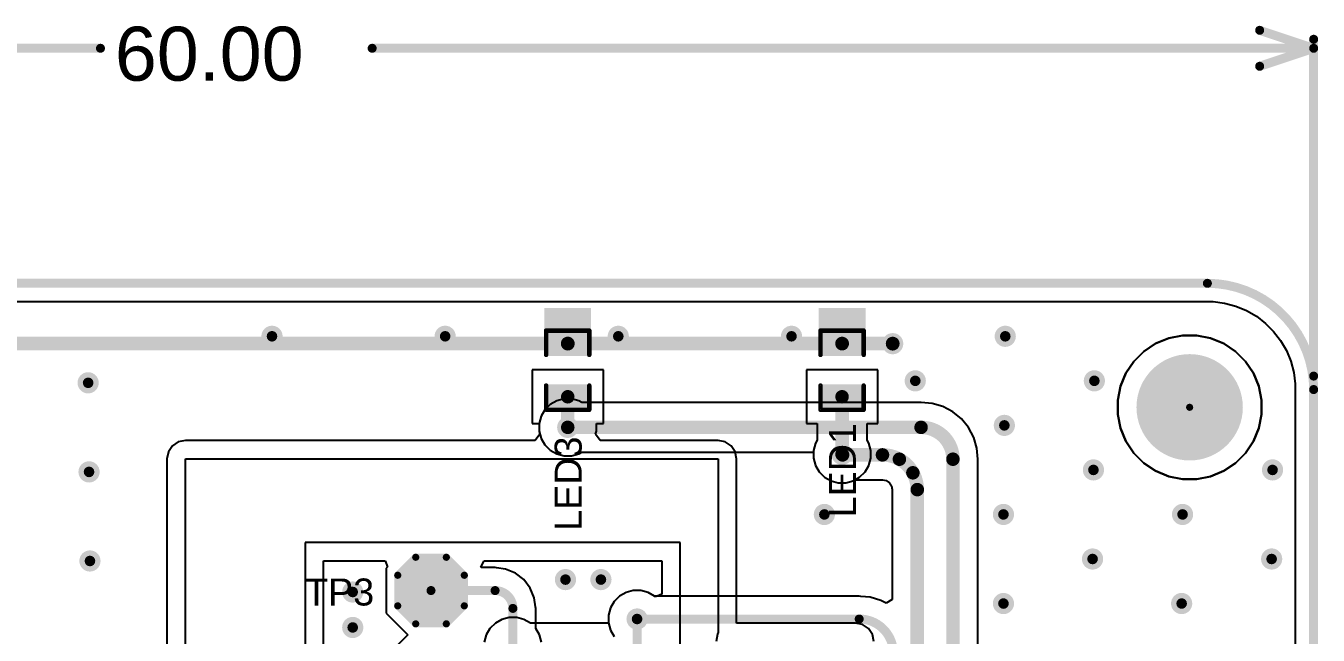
# Model space of a CAD drawing. Header units: inches. Extents: x 0.38 to 9.66, y 2.79 to 4.95.
# Drawn here: x 4.77 to 6.206, y 4.269 to 4.946 of the extents above; entities that cross this region are included whole.
import ezdxf

# ---------------------------------------------------------------- set-up
doc = ezdxf.new("R2010")
doc.units = ezdxf.units.IN
doc.header["$MEASUREMENT"] = 0
for name, color, linetype in [('Board Outline', 216, 'Continuous'), ('Bottom Layer', 5, 'Continuous'), ('Bottom Solder', 6, 'Continuous'), ('Dimension', 6, 'Continuous'), ('Multi-Layer', 9, 'Continuous'), ('Pad Holes', 156, 'Continuous'), ('Top Layer', 1, 'Continuous'), ('Top Overlay', 2, 'Continuous'), ('Top Paste', 8, 'Continuous'), ('Top Solder', 216, 'Continuous'), ('Via Holes', 16, 'Continuous')]:
    doc.layers.add(name, color=color, linetype=linetype)
doc.styles.add('Arial', font='', dxfattribs={"height": 0.2})
doc.styles.get('Arial').set_extended_font_data('Arial')

# ---------------------------------------------------------------- blocks, each defined once
blk = doc.blocks.new('T__________9')
at = {"layer": 'Top Layer'}
blk.add_hatch(color=1, dxfattribs=at).paths.add_polyline_path([(0.015, 0.03), (-0.015, 0.03), (-0.03, 0.015), (-0.03, -0.015), (-0.015, -0.03), (0.015, -0.03), (0.03, -0.015), (0.03, 0.015)])
at = {"layer": 'Top Paste'}
blk.add_hatch(color=8, dxfattribs=at).paths.add_polyline_path([(0.015, 0.03), (-0.015, 0.03), (-0.03, 0.015), (-0.03, -0.015), (-0.015, -0.03), (0.015, -0.03), (0.03, -0.015), (0.03, 0.015)])
at = {"layer": 'Top Solder'}
blk.add_hatch(color=216, dxfattribs=at).paths.add_polyline_path([(0.017, 0.034), (-0.017, 0.034), (-0.034, 0.017), (-0.034, -0.017), (-0.017, -0.034), (0.017, -0.034), (0.034, -0.017), (0.034, 0.017)])
at = {"layer": 'Top Overlay'}
for points in [[(-0.037, 0.017, 0.00787, 0.00787, 0), (-0.017, 0.037, 0.00787, 0.00787, 0)], [(-0.017, 0.037, 0.00787, 0.00787, 0), (0.017, 0.037, 0.00787, 0.00787, 0)], [(0.017, 0.037, 0.00787, 0.00787, 0), (0.037, 0.017, 0.00787, 0.00787, 0)], [(-0.037, -0.017, 0.00787, 0.00787, 0), (-0.037, 0.017, 0.00787, 0.00787, 0)], [(0.037, -0.017, 0.00787, 0.00787, 0), (0.037, 0.017, 0.00787, 0.00787, 0)], [(-0.037, -0.017, 0.00787, 0.00787, 0), (-0.017, -0.037, 0.00787, 0.00787, 0)], [(0.017, -0.037, 0.00787, 0.00787, 0), (0.037, -0.017, 0.00787, 0.00787, 0)], [(-0.017, -0.037, 0.00787, 0.00787, 0), (0.017, -0.037, 0.00787, 0.00787, 0)]]:
    blk.add_lwpolyline(points, format="xyseb", dxfattribs=at)
for points in [[(-0.019, 0.037, 0.00394, 0.00394, 1), (-0.015, 0.037, 0.00394, 0.00394, 1)], [(-0.019, 0.037, 0.00394, 0.00394, 1), (-0.015, 0.037, 0.00394, 0.00394, 1)], [(0.015, 0.037, 0.00394, 0.00394, 1), (0.019, 0.037, 0.00394, 0.00394, 1)], [(0.015, 0.037, 0.00394, 0.00394, 1), (0.019, 0.037, 0.00394, 0.00394, 1)], [(-0.039, 0.017, 0.00394, 0.00394, 1), (-0.035, 0.017, 0.00394, 0.00394, 1)], [(-0.039, 0.017, 0.00394, 0.00394, 1), (-0.035, 0.017, 0.00394, 0.00394, 1)], [(0.035, 0.017, 0.00394, 0.00394, 1), (0.039, 0.017, 0.00394, 0.00394, 1)], [(0.035, 0.017, 0.00394, 0.00394, 1), (0.039, 0.017, 0.00394, 0.00394, 1)], [(-0.039, -0.017, 0.00394, 0.00394, 1), (-0.035, -0.017, 0.00394, 0.00394, 1)], [(-0.039, -0.017, 0.00394, 0.00394, 1), (-0.035, -0.017, 0.00394, 0.00394, 1)], [(0.035, -0.017, 0.00394, 0.00394, 1), (0.039, -0.017, 0.00394, 0.00394, 1)], [(0.035, -0.017, 0.00394, 0.00394, 1), (0.039, -0.017, 0.00394, 0.00394, 1)], [(-0.019, -0.037, 0.00394, 0.00394, 1), (-0.015, -0.037, 0.00394, 0.00394, 1)], [(-0.019, -0.037, 0.00394, 0.00394, 1), (-0.015, -0.037, 0.00394, 0.00394, 1)], [(0.015, -0.037, 0.00394, 0.00394, 1), (0.019, -0.037, 0.00394, 0.00394, 1)], [(0.015, -0.037, 0.00394, 0.00394, 1), (0.019, -0.037, 0.00394, 0.00394, 1)]]:
    blk.add_lwpolyline(points, format="xyseb", close=True, dxfattribs=at)
blk = doc.blocks.new('LED_0603_32')
at = {"layer": 'Top Layer'}
for points in [[(-0.0394, 0.0197), (-0.0197, 0.0197), (-0.0197, -0.0197), (-0.0394, -0.0197)], [(0.0197, 0.0197), (0.0394, 0.0197), (0.0394, -0.0197), (0.0197, -0.0197)]]:
    blk.add_hatch(color=1, dxfattribs=at).paths.add_polyline_path(points)
at = {"layer": 'Top Overlay'}
blk.add_hatch(color=2, dxfattribs=at).paths.add_polyline_path([(0.044, -0.026), (0.069, -0.026), (0.069, 0.026), (0.044, 0.026)])
at = {"layer": 'Top Paste'}
for points in [[(-0.0394, 0.0197), (-0.0197, 0.0197), (-0.0197, -0.0197), (-0.0394, -0.0197)], [(0.0197, 0.0197), (0.0394, 0.0197), (0.0394, -0.0197), (0.0197, -0.0197)]]:
    blk.add_hatch(color=8, dxfattribs=at).paths.add_polyline_path(points)
at = {"layer": 'Top Solder'}
for points in [[(-0.0434, 0.0237), (-0.0157, 0.0237), (-0.0157, -0.0237), (-0.0434, -0.0237)], [(0.0157, 0.0237), (0.0434, 0.0237), (0.0434, -0.0237), (0.0157, -0.0237)]]:
    blk.add_hatch(color=216, dxfattribs=at).paths.add_polyline_path(points)
at = {"layer": 'Top Overlay'}
for points in [[(-0.044, 0.024, 0.005, 0.005, 0), (-0.044, -0.024, 0.005, 0.005, 0)], [(-0.044, 0.024, 0.005, 0.005, 0), (-0.017, 0.024, 0.005, 0.005, 0)], [(0.017, 0.024, 0.005, 0.005, 0), (0.044, 0.024, 0.005, 0.005, 0)], [(0.044, 0.024, 0.005, 0.005, 0), (0.044, -0.024, 0.005, 0.005, 0)], [(-0.044, -0.024, 0.005, 0.005, 0), (-0.017, -0.024, 0.005, 0.005, 0)], [(0.017, -0.024, 0.005, 0.005, 0), (0.044, -0.024, 0.005, 0.005, 0)]]:
    blk.add_lwpolyline(points, format="xyseb", dxfattribs=at)
for points in [[(-0.0452, 0.024, 0.0025, 0.0025, 1), (-0.0428, 0.024, 0.0025, 0.0025, 1)], [(-0.0452, 0.024, 0.0025, 0.0025, 1), (-0.0428, 0.024, 0.0025, 0.0025, 1)], [(-0.0182, 0.024, 0.0025, 0.0025, 1), (-0.0158, 0.024, 0.0025, 0.0025, 1)], [(0.0158, 0.024, 0.0025, 0.0025, 1), (0.0182, 0.024, 0.0025, 0.0025, 1)], [(0.0428, 0.024, 0.0025, 0.0025, 1), (0.0453, 0.024, 0.0025, 0.0025, 1)], [(0.0428, 0.024, 0.0025, 0.0025, 1), (0.0453, 0.024, 0.0025, 0.0025, 1)], [(-0.0452, -0.024, 0.0025, 0.0025, 1), (-0.0428, -0.024, 0.0025, 0.0025, 1)], [(-0.0452, -0.024, 0.0025, 0.0025, 1), (-0.0428, -0.024, 0.0025, 0.0025, 1)], [(-0.0182, -0.024, 0.0025, 0.0025, 1), (-0.0158, -0.024, 0.0025, 0.0025, 1)], [(0.0158, -0.024, 0.0025, 0.0025, 1), (0.0182, -0.024, 0.0025, 0.0025, 1)], [(0.0428, -0.024, 0.0025, 0.0025, 1), (0.0453, -0.024, 0.0025, 0.0025, 1)], [(0.0428, -0.024, 0.0025, 0.0025, 1), (0.0453, -0.024, 0.0025, 0.0025, 1)]]:
    blk.add_lwpolyline(points, format="xyseb", close=True, dxfattribs=at)
blk = doc.blocks.new('LED_0603_34')
at = {"layer": 'Top Layer'}
for points in [[(-0.0394, 0.0197), (-0.0197, 0.0197), (-0.0197, -0.0197), (-0.0394, -0.0197)], [(0.0197, 0.0197), (0.0394, 0.0197), (0.0394, -0.0197), (0.0197, -0.0197)]]:
    blk.add_hatch(color=1, dxfattribs=at).paths.add_polyline_path(points)
at = {"layer": 'Top Overlay'}
blk.add_hatch(color=2, dxfattribs=at).paths.add_polyline_path([(0.044, -0.026), (0.069, -0.026), (0.069, 0.026), (0.044, 0.026)])
at = {"layer": 'Top Paste'}
for points in [[(-0.0394, 0.0197), (-0.0197, 0.0197), (-0.0197, -0.0197), (-0.0394, -0.0197)], [(0.0197, 0.0197), (0.0394, 0.0197), (0.0394, -0.0197), (0.0197, -0.0197)]]:
    blk.add_hatch(color=8, dxfattribs=at).paths.add_polyline_path(points)
at = {"layer": 'Top Solder'}
for points in [[(-0.0434, 0.0237), (-0.0157, 0.0237), (-0.0157, -0.0237), (-0.0434, -0.0237)], [(0.0157, 0.0237), (0.0434, 0.0237), (0.0434, -0.0237), (0.0157, -0.0237)]]:
    blk.add_hatch(color=216, dxfattribs=at).paths.add_polyline_path(points)
at = {"layer": 'Top Overlay'}
for points in [[(-0.044, 0.024, 0.005, 0.005, 0), (-0.044, -0.024, 0.005, 0.005, 0)], [(-0.044, 0.024, 0.005, 0.005, 0), (-0.017, 0.024, 0.005, 0.005, 0)], [(0.017, 0.024, 0.005, 0.005, 0), (0.044, 0.024, 0.005, 0.005, 0)], [(0.044, 0.024, 0.005, 0.005, 0), (0.044, -0.024, 0.005, 0.005, 0)], [(-0.044, -0.024, 0.005, 0.005, 0), (-0.017, -0.024, 0.005, 0.005, 0)], [(0.017, -0.024, 0.005, 0.005, 0), (0.044, -0.024, 0.005, 0.005, 0)]]:
    blk.add_lwpolyline(points, format="xyseb", dxfattribs=at)
for points in [[(-0.0452, 0.024, 0.0025, 0.0025, 1), (-0.0428, 0.024, 0.0025, 0.0025, 1)], [(-0.0452, 0.024, 0.0025, 0.0025, 1), (-0.0428, 0.024, 0.0025, 0.0025, 1)], [(-0.0182, 0.024, 0.0025, 0.0025, 1), (-0.0158, 0.024, 0.0025, 0.0025, 1)], [(0.0158, 0.024, 0.0025, 0.0025, 1), (0.0182, 0.024, 0.0025, 0.0025, 1)], [(0.0428, 0.024, 0.0025, 0.0025, 1), (0.0453, 0.024, 0.0025, 0.0025, 1)], [(0.0428, 0.024, 0.0025, 0.0025, 1), (0.0453, 0.024, 0.0025, 0.0025, 1)], [(-0.0452, -0.024, 0.0025, 0.0025, 1), (-0.0428, -0.024, 0.0025, 0.0025, 1)], [(-0.0452, -0.024, 0.0025, 0.0025, 1), (-0.0428, -0.024, 0.0025, 0.0025, 1)], [(-0.0182, -0.024, 0.0025, 0.0025, 1), (-0.0158, -0.024, 0.0025, 0.0025, 1)], [(0.0158, -0.024, 0.0025, 0.0025, 1), (0.0182, -0.024, 0.0025, 0.0025, 1)], [(0.0428, -0.024, 0.0025, 0.0025, 1), (0.0453, -0.024, 0.0025, 0.0025, 1)], [(0.0428, -0.024, 0.0025, 0.0025, 1), (0.0453, -0.024, 0.0025, 0.0025, 1)]]:
    blk.add_lwpolyline(points, format="xyseb", close=True, dxfattribs=at)

msp = doc.modelspace()

# ---------------------------------------------------------------- hatches: boundary and pattern name
at = {"layer": 'Bottom Layer'}
h = msp.add_hatch(color=5, dxfattribs=at)
edge = h.paths.add_edge_path()
edge.add_arc((5.0433, 4.6012), 0.0118, 0, 360)
h = msp.add_hatch(color=5, dxfattribs=at)
edge = h.paths.add_edge_path()
edge.add_arc((5.2357, 4.6012), 0.0118, 0, 360)
h = msp.add_hatch(color=5, dxfattribs=at)
edge = h.paths.add_edge_path()
edge.add_arc((5.4281, 4.6012), 0.0118, 0, 360)
h = msp.add_hatch(color=5, dxfattribs=at)
edge = h.paths.add_edge_path()
edge.add_arc((5.6206, 4.6012), 0.0118, 0, 360)
h = msp.add_hatch(color=5, dxfattribs=at)
edge = h.paths.add_edge_path()
edge.add_arc((5.8581, 4.6012), 0.0118, 0, 360)
h = msp.add_hatch(color=5, dxfattribs=at)
edge = h.paths.add_edge_path()
edge.add_arc((5.733, 4.593), 0.0118, 0, 360)
h = msp.add_hatch(color=5, dxfattribs=at)
edge = h.paths.add_edge_path()
edge.add_arc((4.839, 4.5495), 0.0118, 0, 360)
h = msp.add_hatch(color=5, dxfattribs=at)
edge = h.paths.add_edge_path()
edge.add_arc((5.7581, 4.5517), 0.0118, 0, 360)
h = msp.add_hatch(color=5, dxfattribs=at)
edge = h.paths.add_edge_path()
edge.add_arc((5.9571, 4.5517), 0.0118, 0, 360)
h = msp.add_hatch(color=5, dxfattribs=at)
edge = h.paths.add_edge_path()
edge.add_arc((5.3719, 4.5), 0.0118, 0, 360)
h = msp.add_hatch(color=5, dxfattribs=at)
edge = h.paths.add_edge_path()
edge.add_arc((5.8571, 4.5022), 0.0118, 0, 360)
h = msp.add_hatch(color=5, dxfattribs=at)
edge = h.paths.add_edge_path()
edge.add_arc((5.6768, 4.47), 0.0118, 0, 360)
h = msp.add_hatch(color=5, dxfattribs=at)
edge = h.paths.add_edge_path()
edge.add_arc((4.84, 4.4505), 0.0118, 0, 360)
h = msp.add_hatch(color=5, dxfattribs=at)
edge = h.paths.add_edge_path()
edge.add_arc((5.9561, 4.4527), 0.0118, 0, 360)
h = msp.add_hatch(color=5, dxfattribs=at)
edge = h.paths.add_edge_path()
edge.add_arc((6.1551, 4.4527), 0.0118, 0, 360)
h = msp.add_hatch(color=5, dxfattribs=at)
edge = h.paths.add_edge_path()
edge.add_arc((5.6571, 4.4032), 0.0118, 0, 360)
h = msp.add_hatch(color=5, dxfattribs=at)
edge = h.paths.add_edge_path()
edge.add_arc((5.8561, 4.4032), 0.0118, 0, 360)
h = msp.add_hatch(color=5, dxfattribs=at)
edge = h.paths.add_edge_path()
edge.add_arc((6.0551, 4.4032), 0.0118, 0, 360)
h = msp.add_hatch(color=5, dxfattribs=at)
edge = h.paths.add_edge_path()
edge.add_arc((5.9551, 4.3537), 0.0118, 0, 360)
h = msp.add_hatch(color=5, dxfattribs=at)
edge = h.paths.add_edge_path()
edge.add_arc((6.1541, 4.3537), 0.0118, 0, 360)
h = msp.add_hatch(color=5, dxfattribs=at)
edge = h.paths.add_edge_path()
edge.add_arc((4.841, 4.3515), 0.0118, 0, 360)
h = msp.add_hatch(color=5, dxfattribs=at)
edge = h.paths.add_edge_path()
edge.add_arc((5.3694, 4.3308), 0.0118, 0, 360)
h = msp.add_hatch(color=5, dxfattribs=at)
edge = h.paths.add_edge_path()
edge.add_arc((5.4088, 4.3308), 0.0118, 0, 360)
h = msp.add_hatch(color=5, dxfattribs=at)
edge = h.paths.add_edge_path()
edge.add_arc((5.133, 4.317), 0.0118, 0, 360)
h = msp.add_hatch(color=5, dxfattribs=at)
edge = h.paths.add_edge_path()
edge.add_arc((5.8561, 4.3042), 0.0118, 0, 360)
h = msp.add_hatch(color=5, dxfattribs=at)
edge = h.paths.add_edge_path()
edge.add_arc((6.0541, 4.3042), 0.0118, 0, 360)
h = msp.add_hatch(color=5, dxfattribs=at)
edge = h.paths.add_edge_path()
edge.add_arc((5.449, 4.287), 0.0118, 0, 360)
h = msp.add_hatch(color=5, dxfattribs=at)
edge = h.paths.add_edge_path()
edge.add_arc((5.133, 4.2776), 0.0118, 0, 360)
at = {"layer": 'Bottom Solder'}
h = msp.add_hatch(color=6, dxfattribs=at)
edge = h.paths.add_edge_path()
edge.add_arc((6.063, 4.5223), 0.004, 0, 360)
at = {"layer": 'Pad Holes'}
h = msp.add_hatch(color=7, dxfattribs=at)
edge = h.paths.add_edge_path()
edge.add_arc((6.063, 4.5223), 0.0591, 0, 360)
at = {"layer": 'Top Layer'}
h = msp.add_hatch(color=1, dxfattribs=at)
edge = h.paths.add_edge_path()
edge.add_arc((5.0433, 4.6012), 0.0118, 0, 360)
h = msp.add_hatch(color=1, dxfattribs=at)
edge = h.paths.add_edge_path()
edge.add_arc((5.2357, 4.6012), 0.0118, 0, 360)
h = msp.add_hatch(color=1, dxfattribs=at)
edge = h.paths.add_edge_path()
edge.add_arc((5.4281, 4.6012), 0.0118, 0, 360)
h = msp.add_hatch(color=1, dxfattribs=at)
edge = h.paths.add_edge_path()
edge.add_arc((5.6206, 4.6012), 0.0118, 0, 360)
h = msp.add_hatch(color=1, dxfattribs=at)
edge = h.paths.add_edge_path()
edge.add_arc((5.8581, 4.6012), 0.0118, 0, 360)
h = msp.add_hatch(color=1, dxfattribs=at)
edge = h.paths.add_edge_path()
edge.add_arc((5.733, 4.593), 0.0118, 0, 360)
h = msp.add_hatch(color=1, dxfattribs=at)
edge = h.paths.add_edge_path()
edge.add_arc((4.839, 4.5495), 0.0118, 0, 360)
h = msp.add_hatch(color=1, dxfattribs=at)
edge = h.paths.add_edge_path()
edge.add_arc((5.7581, 4.5517), 0.0118, 0, 360)
h = msp.add_hatch(color=1, dxfattribs=at)
edge = h.paths.add_edge_path()
edge.add_arc((5.9571, 4.5517), 0.0118, 0, 360)
h = msp.add_hatch(color=1, dxfattribs=at)
edge = h.paths.add_edge_path()
edge.add_arc((5.3719, 4.5), 0.0118, 0, 360)
h = msp.add_hatch(color=1, dxfattribs=at)
edge = h.paths.add_edge_path()
edge.add_arc((5.8571, 4.5022), 0.0118, 0, 360)
h = msp.add_hatch(color=1, dxfattribs=at)
edge = h.paths.add_edge_path()
edge.add_arc((5.6768, 4.47), 0.0118, 0, 360)
h = msp.add_hatch(color=1, dxfattribs=at)
edge = h.paths.add_edge_path()
edge.add_arc((4.84, 4.4505), 0.0118, 0, 360)
h = msp.add_hatch(color=1, dxfattribs=at)
edge = h.paths.add_edge_path()
edge.add_arc((5.9561, 4.4527), 0.0118, 0, 360)
h = msp.add_hatch(color=1, dxfattribs=at)
edge = h.paths.add_edge_path()
edge.add_arc((6.1551, 4.4527), 0.0118, 0, 360)
h = msp.add_hatch(color=1, dxfattribs=at)
edge = h.paths.add_edge_path()
edge.add_arc((5.6571, 4.4032), 0.0118, 0, 360)
h = msp.add_hatch(color=1, dxfattribs=at)
edge = h.paths.add_edge_path()
edge.add_arc((5.8561, 4.4032), 0.0118, 0, 360)
h = msp.add_hatch(color=1, dxfattribs=at)
edge = h.paths.add_edge_path()
edge.add_arc((6.0551, 4.4032), 0.0118, 0, 360)
h = msp.add_hatch(color=1, dxfattribs=at)
edge = h.paths.add_edge_path()
edge.add_arc((5.9551, 4.3537), 0.0118, 0, 360)
h = msp.add_hatch(color=1, dxfattribs=at)
edge = h.paths.add_edge_path()
edge.add_arc((6.1541, 4.3537), 0.0118, 0, 360)
h = msp.add_hatch(color=1, dxfattribs=at)
edge = h.paths.add_edge_path()
edge.add_arc((4.841, 4.3515), 0.0118, 0, 360)
h = msp.add_hatch(color=1, dxfattribs=at)
edge = h.paths.add_edge_path()
edge.add_arc((5.3694, 4.3308), 0.0118, 0, 360)
h = msp.add_hatch(color=1, dxfattribs=at)
edge = h.paths.add_edge_path()
edge.add_arc((5.4088, 4.3308), 0.0118, 0, 360)
h = msp.add_hatch(color=1, dxfattribs=at)
edge = h.paths.add_edge_path()
edge.add_arc((5.133, 4.317), 0.0118, 0, 360)
h = msp.add_hatch(color=1, dxfattribs=at)
edge = h.paths.add_edge_path()
edge.add_arc((5.8561, 4.3042), 0.0118, 0, 360)
h = msp.add_hatch(color=1, dxfattribs=at)
edge = h.paths.add_edge_path()
edge.add_arc((6.0541, 4.3042), 0.0118, 0, 360)
h = msp.add_hatch(color=1, dxfattribs=at)
edge = h.paths.add_edge_path()
edge.add_arc((5.449, 4.287), 0.0118, 0, 360)
h = msp.add_hatch(color=1, dxfattribs=at)
edge = h.paths.add_edge_path()
edge.add_arc((5.133, 4.2776), 0.0118, 0, 360)
at = {"layer": 'Top Solder'}
h = msp.add_hatch(color=216, dxfattribs=at)
edge = h.paths.add_edge_path()
edge.add_arc((6.063, 4.5223), 0.004, 0, 360)
at = {"layer": 'Via Holes'}
h = msp.add_hatch(color=7, dxfattribs=at)
edge = h.paths.add_edge_path()
edge.add_arc((5.0433, 4.6012), 0.00591, 0, 360)
h = msp.add_hatch(color=7, dxfattribs=at)
edge = h.paths.add_edge_path()
edge.add_arc((5.2357, 4.6012), 0.00591, 0, 360)
h = msp.add_hatch(color=7, dxfattribs=at)
edge = h.paths.add_edge_path()
edge.add_arc((5.4281, 4.6012), 0.00591, 0, 360)
h = msp.add_hatch(color=7, dxfattribs=at)
edge = h.paths.add_edge_path()
edge.add_arc((5.6206, 4.6012), 0.00591, 0, 360)
h = msp.add_hatch(color=7, dxfattribs=at)
edge = h.paths.add_edge_path()
edge.add_arc((5.733, 4.593), 0.00591, 0, 360)
h = msp.add_hatch(color=7, dxfattribs=at)
edge = h.paths.add_edge_path()
edge.add_arc((5.8581, 4.6012), 0.00591, 0, 360)
h = msp.add_hatch(color=7, dxfattribs=at)
edge = h.paths.add_edge_path()
edge.add_arc((4.839, 4.5495), 0.00591, 0, 360)
h = msp.add_hatch(color=7, dxfattribs=at)
edge = h.paths.add_edge_path()
edge.add_arc((5.7581, 4.5517), 0.00591, 0, 360)
h = msp.add_hatch(color=7, dxfattribs=at)
edge = h.paths.add_edge_path()
edge.add_arc((5.9571, 4.5517), 0.00591, 0, 360)
h = msp.add_hatch(color=7, dxfattribs=at)
edge = h.paths.add_edge_path()
edge.add_arc((5.3719, 4.5), 0.00591, 0, 360)
h = msp.add_hatch(color=7, dxfattribs=at)
edge = h.paths.add_edge_path()
edge.add_arc((5.8571, 4.5022), 0.00591, 0, 360)
h = msp.add_hatch(color=7, dxfattribs=at)
edge = h.paths.add_edge_path()
edge.add_arc((5.6768, 4.47), 0.00591, 0, 360)
h = msp.add_hatch(color=7, dxfattribs=at)
edge = h.paths.add_edge_path()
edge.add_arc((4.84, 4.4505), 0.00591, 0, 360)
h = msp.add_hatch(color=7, dxfattribs=at)
edge = h.paths.add_edge_path()
edge.add_arc((5.9561, 4.4527), 0.00591, 0, 360)
h = msp.add_hatch(color=7, dxfattribs=at)
edge = h.paths.add_edge_path()
edge.add_arc((6.1551, 4.4527), 0.00591, 0, 360)
h = msp.add_hatch(color=7, dxfattribs=at)
edge = h.paths.add_edge_path()
edge.add_arc((5.6571, 4.4032), 0.00591, 0, 360)
h = msp.add_hatch(color=7, dxfattribs=at)
edge = h.paths.add_edge_path()
edge.add_arc((5.8561, 4.4032), 0.00591, 0, 360)
h = msp.add_hatch(color=7, dxfattribs=at)
edge = h.paths.add_edge_path()
edge.add_arc((6.0551, 4.4032), 0.00591, 0, 360)
h = msp.add_hatch(color=7, dxfattribs=at)
edge = h.paths.add_edge_path()
edge.add_arc((4.841, 4.3515), 0.00591, 0, 360)
h = msp.add_hatch(color=7, dxfattribs=at)
edge = h.paths.add_edge_path()
edge.add_arc((5.9551, 4.3537), 0.00591, 0, 360)
h = msp.add_hatch(color=7, dxfattribs=at)
edge = h.paths.add_edge_path()
edge.add_arc((6.1541, 4.3537), 0.00591, 0, 360)
h = msp.add_hatch(color=7, dxfattribs=at)
edge = h.paths.add_edge_path()
edge.add_arc((5.133, 4.317), 0.00591, 0, 360)
h = msp.add_hatch(color=7, dxfattribs=at)
edge = h.paths.add_edge_path()
edge.add_arc((5.3694, 4.3308), 0.00591, 0, 360)
h = msp.add_hatch(color=7, dxfattribs=at)
edge = h.paths.add_edge_path()
edge.add_arc((5.4088, 4.3308), 0.00591, 0, 360)
h = msp.add_hatch(color=7, dxfattribs=at)
edge = h.paths.add_edge_path()
edge.add_arc((5.8561, 4.3042), 0.00591, 0, 360)
h = msp.add_hatch(color=7, dxfattribs=at)
edge = h.paths.add_edge_path()
edge.add_arc((6.0541, 4.3042), 0.00591, 0, 360)
h = msp.add_hatch(color=7, dxfattribs=at)
edge = h.paths.add_edge_path()
edge.add_arc((5.133, 4.2776), 0.00591, 0, 360)
h = msp.add_hatch(color=7, dxfattribs=at)
edge = h.paths.add_edge_path()
edge.add_arc((5.449, 4.287), 0.00591, 0, 360)

# ---------------------------------------------------------------- linework, layer by layer
at = {"layer": 'Board Outline'}
for points in [[(3.9567, 4.6601, 0.01, 0.01, 0), (6.0827, 4.6601, 0.01, 0.01, 0)], [(6.0827, 4.6601, 0.01, 0.01, -0.414214), (6.2008, 4.542, 0.01, 0.01, 0)], [(6.2008, 3.2034, 0.01, 0.01, 0), (6.2008, 4.542, 0.01, 0.01, 0)]]:
    msp.add_lwpolyline(points, format="xyseb", dxfattribs=at)
for points in [[(6.0802, 4.6601, 0.005, 0.005, 1), (6.0852, 4.6601, 0.005, 0.005, 1)], [(6.0802, 4.6601, 0.005, 0.005, 1), (6.0852, 4.6601, 0.005, 0.005, 1)], [(6.1983, 4.542, 0.005, 0.005, 1), (6.2033, 4.542, 0.005, 0.005, 1)], [(6.1983, 4.542, 0.005, 0.005, 1), (6.2033, 4.542, 0.005, 0.005, 1)]]:
    msp.add_lwpolyline(points, format="xyseb", close=True, dxfattribs=at)
at = {"layer": 'Bottom Layer'}
for p, q in [((3.9503, 4.6397), (6.0891, 4.6397)), ((6.0891, 4.6397), (6.1018, 4.638)), ((6.1018, 4.638), (6.1142, 4.6347)), ((6.1142, 4.6347), (6.126, 4.6298)), ((6.126, 4.6298), (6.1371, 4.6234)), ((6.1371, 4.6234), (6.1472, 4.6156)), ((6.1472, 4.6156), (6.1563, 4.6066)), ((6.0397, 4.5991), (6.0252, 4.5931)), ((6.0551, 4.6022), (6.0397, 4.5991)), ((6.0709, 4.6022), (6.0551, 4.6022)), ((6.0863, 4.5991), (6.0709, 4.6022)), ((6.1008, 4.5931), (6.0863, 4.5991)), ((6.1563, 4.6066), (6.1641, 4.5964)), ((6.1641, 4.5964), (6.1705, 4.5853)), ((6.0121, 4.5843), (6.0009, 4.5732)), ((6.0252, 4.5931), (6.0121, 4.5843)), ((6.1139, 4.5843), (6.1008, 4.5931)), ((6.125, 4.5732), (6.1139, 4.5843)), ((6.1705, 4.5853), (6.1754, 4.5735)), ((6.0009, 4.5732), (5.9922, 4.5601)), ((6.1338, 4.5601), (6.125, 4.5732)), ((6.1754, 4.5735), (6.1787, 4.5611)), ((5.9922, 4.5601), (5.9862, 4.5456)), ((6.1398, 4.5456), (6.1338, 4.5601)), ((6.1787, 4.5611), (6.1804, 4.5484)), ((5.9862, 4.5456), (5.9831, 4.5302)), ((6.1429, 4.5302), (6.1398, 4.5456)), ((6.1804, 4.5484), (6.1804, 4.542)), ((6.1804, 4.542), (6.1804, 4.076)), ((5.3524, 4.5255), (5.3465, 4.5195)), ((5.3597, 4.5296), (5.3524, 4.5255)), ((5.3678, 4.5318), (5.3597, 4.5296)), ((5.3761, 4.5318), (5.3678, 4.5318)), ((5.3842, 4.5296), (5.3761, 4.5318)), ((5.3875, 4.5277), (5.3842, 4.5296)), ((5.7646, 4.5277), (5.3875, 4.5277)), ((5.7769, 4.5266), (5.7646, 4.5278)), ((5.7646, 4.5278), (5.7646, 4.5277)), ((5.7888, 4.523), (5.7769, 4.5266)), ((5.9831, 4.5302), (5.9831, 4.5144)), ((6.1429, 4.5144), (6.1429, 4.5302)), ((5.3423, 4.5123), (5.3401, 4.5042)), ((5.3465, 4.5195), (5.3423, 4.5123)), ((5.7997, 4.5171), (5.7888, 4.523)), ((5.8093, 4.5093), (5.7997, 4.5171)), ((5.8171, 4.4997), (5.8093, 4.5093)), ((5.9831, 4.5144), (5.9862, 4.499)), ((6.1398, 4.499), (6.1429, 4.5144)), ((5.3401, 4.5042), (5.3401, 4.4958)), ((5.3401, 4.4958), (5.3423, 4.4877)), ((5.823, 4.4888), (5.8171, 4.4997)), ((5.9862, 4.499), (5.9922, 4.4845)), ((6.1338, 4.4845), (6.1398, 4.499)), ((5.3423, 4.4877), (5.3465, 4.4805)), ((5.3465, 4.4805), (5.3524, 4.4745)), ((5.8266, 4.4769), (5.823, 4.4888)), ((5.9922, 4.4845), (6.0009, 4.4714)), ((6.125, 4.4714), (6.1338, 4.4845)), ((5.3524, 4.4745), (5.3597, 4.4704)), ((5.3597, 4.4704), (5.3678, 4.4682)), ((5.3678, 4.4682), (5.3761, 4.4682)), ((5.3761, 4.4682), (5.3842, 4.4704)), ((5.3842, 4.4704), (5.3875, 4.4723)), ((5.3875, 4.4723), (5.645, 4.4723)), ((5.645, 4.4723), (5.645, 4.4658)), ((5.8278, 4.4646), (5.8266, 4.4769)), ((6.0009, 4.4714), (6.0121, 4.4603)), ((6.1139, 4.4603), (6.125, 4.4714)), ((5.645, 4.4658), (5.6472, 4.4577)), ((5.6472, 4.4577), (5.6513, 4.4505)), ((5.8277, 3.8946), (5.8277, 4.4646)), ((5.8277, 4.4646), (5.8278, 4.4646)), ((6.0121, 4.4603), (6.0252, 4.4515)), ((6.1008, 4.4515), (6.1139, 4.4603)), ((5.6513, 4.4505), (5.6573, 4.4445)), ((5.6573, 4.4445), (5.6645, 4.4404)), ((5.6645, 4.4404), (5.6726, 4.4382)), ((5.6726, 4.4382), (5.681, 4.4382)), ((5.681, 4.4382), (5.6891, 4.4404)), ((5.6891, 4.4404), (5.6914, 4.4417)), ((5.6914, 4.4417), (5.7217, 4.4417)), ((5.7217, 4.4417), (5.7217, 4.4416)), ((5.7217, 4.4416), (5.7258, 4.4408)), ((5.7258, 4.4408), (5.7294, 4.4385)), ((5.7294, 4.4385), (5.7317, 4.4349)), ((6.0252, 4.4515), (6.0397, 4.4455)), ((6.0397, 4.4455), (6.0551, 4.4424)), ((6.0551, 4.4424), (6.0709, 4.4424)), ((6.0709, 4.4424), (6.0863, 4.4455)), ((6.0863, 4.4455), (6.1008, 4.4515)), ((5.7317, 4.4349), (5.7325, 4.4308)), ((5.7325, 4.4308), (5.7326, 4.4308)), ((5.7326, 4.4308), (5.7326, 4.3087)), ((5.4295, 4.3125), (5.4235, 4.3065)), ((5.4367, 4.3166), (5.4295, 4.3125)), ((5.4448, 4.3188), (5.4367, 4.3166)), ((5.4532, 4.3188), (5.4448, 4.3188)), ((5.4613, 4.3166), (5.4532, 4.3188)), ((5.4685, 4.3125), (5.4613, 4.3166)), ((5.6958, 4.3125), (5.4685, 4.3125)), ((5.6976, 4.3121), (5.6958, 4.3125)), ((5.7081, 4.3111), (5.6976, 4.3121)), ((5.72, 4.3075), (5.7081, 4.3111)), ((5.7326, 4.3087), (5.7256, 4.3045)), ((5.4194, 4.2993), (5.4172, 4.2912)), ((5.4235, 4.3065), (5.4194, 4.2993)), ((5.7256, 4.3045), (5.72, 4.3075)), ((5.2915, 4.2825), (5.2855, 4.2765)), ((5.2987, 4.2866), (5.2915, 4.2825)), ((5.3068, 4.2888), (5.2987, 4.2866)), ((5.3152, 4.2888), (5.3068, 4.2888)), ((5.3233, 4.2866), (5.3152, 4.2888)), ((5.3305, 4.2825), (5.3233, 4.2866)), ((5.4169, 4.2825), (5.3305, 4.2825)), ((5.4172, 4.2828), (5.4169, 4.2825)), ((5.4172, 4.2912), (5.4172, 4.2828)), ((5.2814, 4.2693), (5.2792, 4.2612)), ((5.2855, 4.2765), (5.2814, 4.2693))]:
    msp.add_line(p, q, dxfattribs=at)
for points in [[(5.3719, 4.5, 0.015, 0.015, 0), (5.7646, 4.5, 0.015, 0.015, 0)], [(5.7646, 4.5, 0.015, 0.015, -0.414214), (5.8, 4.4646, 0.015, 0.015, 0)], [(5.6768, 4.47, 0.015, 0.015, 0), (5.6774, 4.4694, 0.015, 0.015, 0)], [(5.6774, 4.4694, 0.015, 0.015, 0), (5.7217, 4.4694, 0.015, 0.015, 0)], [(5.7217, 4.4694, 0.015, 0.015, -0.12728), (5.7404, 4.4646, 0.015, 0.015, 0)], [(5.7404, 4.4646, 0.015, 0.015, -0.140413), (5.7555, 4.4495, 0.015, 0.015, 0)], [(5.8, 3.4925, 0.015, 0.015, 0), (5.8, 4.4646, 0.015, 0.015, 0)], [(5.7555, 4.4495, 0.015, 0.015, -0.12728), (5.7603, 4.4308, 0.015, 0.015, 0)], [(5.7603, 3.5175, 0.015, 0.015, 0), (5.7603, 4.4308, 0.015, 0.015, 0)], [(5.449, 4.287, 0.01, 0.01, 0), (5.6958, 4.287, 0.01, 0.01, 0)], [(5.6958, 4.287, 0.01, 0.01, -0.414214), (5.7337, 4.2491, 0.01, 0.01, 0)]]:
    msp.add_lwpolyline(points, format="xyseb", dxfattribs=at)
for points in [[(5.3682, 4.5, 0.0075, 0.0075, 1), (5.3757, 4.5, 0.0075, 0.0075, 1)], [(5.7608, 4.5, 0.0075, 0.0075, 1), (5.7683, 4.5, 0.0075, 0.0075, 1)], [(5.7608, 4.5, 0.0075, 0.0075, 1), (5.7683, 4.5, 0.0075, 0.0075, 1)], [(5.673, 4.47, 0.0075, 0.0075, 1), (5.6805, 4.47, 0.0075, 0.0075, 1)], [(5.6736, 4.4694, 0.0075, 0.0075, 1), (5.6811, 4.4694, 0.0075, 0.0075, 1)], [(5.6736, 4.4694, 0.0075, 0.0075, 1), (5.6811, 4.4694, 0.0075, 0.0075, 1)], [(5.7179, 4.4694, 0.0075, 0.0075, 1), (5.7254, 4.4694, 0.0075, 0.0075, 1)], [(5.7179, 4.4694, 0.0075, 0.0075, 1), (5.7254, 4.4694, 0.0075, 0.0075, 1)], [(5.7367, 4.4646, 0.0075, 0.0075, 1), (5.7442, 4.4646, 0.0075, 0.0075, 1)], [(5.7367, 4.4646, 0.0075, 0.0075, 1), (5.7442, 4.4646, 0.0075, 0.0075, 1)], [(5.7962, 4.4646, 0.0075, 0.0075, 1), (5.8037, 4.4646, 0.0075, 0.0075, 1)], [(5.7962, 4.4646, 0.0075, 0.0075, 1), (5.8037, 4.4646, 0.0075, 0.0075, 1)], [(5.7517, 4.4495, 0.0075, 0.0075, 1), (5.7592, 4.4495, 0.0075, 0.0075, 1)], [(5.7517, 4.4495, 0.0075, 0.0075, 1), (5.7592, 4.4495, 0.0075, 0.0075, 1)], [(5.7566, 4.4308, 0.0075, 0.0075, 1), (5.7641, 4.4308, 0.0075, 0.0075, 1)], [(5.7566, 4.4308, 0.0075, 0.0075, 1), (5.7641, 4.4308, 0.0075, 0.0075, 1)], [(5.4465, 4.287, 0.005, 0.005, 1), (5.4515, 4.287, 0.005, 0.005, 1)], [(5.6933, 4.287, 0.005, 0.005, 1), (5.6983, 4.287, 0.005, 0.005, 1)], [(5.6933, 4.287, 0.005, 0.005, 1), (5.6983, 4.287, 0.005, 0.005, 1)]]:
    msp.add_lwpolyline(points, format="xyseb", close=True, dxfattribs=at)
at = {"layer": 'Dimension'}
for points in [[(6.1408, 4.9413, 0.01, 0.01, 0), (6.2008, 4.9213, 0.01, 0.01, 0)], [(3.8386, 4.9213, 0.01, 0.01, 0), (4.8527, 4.9213, 0.01, 0.01, 0)], [(5.1546, 4.9213, 0.01, 0.01, 0), (6.2008, 4.9213, 0.01, 0.01, 0)], [(6.1408, 4.9013, 0.01, 0.01, 0), (6.2008, 4.9213, 0.01, 0.01, 0)], [(6.2008, 4.557, 0.01, 0.01, 0), (6.2008, 4.9313, 0.01, 0.01, 0)]]:
    msp.add_lwpolyline(points, format="xyseb", dxfattribs=at)
for points in [[(6.1383, 4.9413, 0.005, 0.005, 1), (6.1433, 4.9413, 0.005, 0.005, 1)], [(4.8502, 4.9213, 0.005, 0.005, 1), (4.8552, 4.9213, 0.005, 0.005, 1)], [(5.1521, 4.9213, 0.005, 0.005, 1), (5.1571, 4.9213, 0.005, 0.005, 1)], [(6.1983, 4.9313, 0.005, 0.005, 1), (6.2033, 4.9313, 0.005, 0.005, 1)], [(6.1983, 4.9213, 0.005, 0.005, 1), (6.2033, 4.9213, 0.005, 0.005, 1)], [(6.1983, 4.9213, 0.005, 0.005, 1), (6.2033, 4.9213, 0.005, 0.005, 1)], [(6.1983, 4.9213, 0.005, 0.005, 1), (6.2033, 4.9213, 0.005, 0.005, 1)], [(6.1383, 4.9013, 0.005, 0.005, 1), (6.1433, 4.9013, 0.005, 0.005, 1)], [(6.1983, 4.557, 0.005, 0.005, 1), (6.2033, 4.557, 0.005, 0.005, 1)]]:
    msp.add_lwpolyline(points, format="xyseb", close=True, dxfattribs=at)
at = {"layer": 'Multi-Layer'}
for p, q in [((6.0252, 4.5931), (6.0397, 4.5991)), ((6.0397, 4.5991), (6.0551, 4.6022)), ((6.0551, 4.6022), (6.063, 4.6022)), ((6.063, 4.6022), (6.0709, 4.6022)), ((6.0709, 4.6022), (6.0863, 4.5991)), ((6.0863, 4.5991), (6.1008, 4.5931)), ((6.0009, 4.5732), (6.0121, 4.5843)), ((6.0121, 4.5843), (6.0252, 4.5931)), ((6.1008, 4.5931), (6.1139, 4.5843)), ((6.1139, 4.5843), (6.125, 4.5732)), ((5.9922, 4.5601), (6.0009, 4.5732)), ((6.125, 4.5732), (6.1338, 4.5601)), ((5.9862, 4.5456), (5.9922, 4.5601)), ((6.1338, 4.5601), (6.1398, 4.5456)), ((5.9831, 4.5302), (5.9862, 4.5456)), ((6.1398, 4.5456), (6.1429, 4.5302)), ((5.9831, 4.5223), (5.9831, 4.5302)), ((6.1429, 4.5302), (6.1429, 4.5223)), ((5.9831, 4.5144), (5.9831, 4.5223)), ((5.9862, 4.499), (5.9831, 4.5144)), ((6.1429, 4.5144), (6.1398, 4.499)), ((6.1429, 4.5223), (6.1429, 4.5144)), ((5.9922, 4.4845), (5.9862, 4.499)), ((6.1398, 4.499), (6.1338, 4.4845)), ((6.0009, 4.4714), (5.9922, 4.4845)), ((6.1338, 4.4845), (6.125, 4.4714)), ((6.0121, 4.4603), (6.0009, 4.4714)), ((6.125, 4.4714), (6.1139, 4.4603)), ((6.0252, 4.4515), (6.0121, 4.4603)), ((6.1139, 4.4603), (6.1008, 4.4515)), ((6.0397, 4.4455), (6.0252, 4.4515)), ((6.0551, 4.4424), (6.0397, 4.4455)), ((6.063, 4.4424), (6.0551, 4.4424)), ((6.063, 4.4424), (6.063, 4.4424)), ((6.0709, 4.4424), (6.063, 4.4424)), ((6.0863, 4.4455), (6.0709, 4.4424)), ((6.1008, 4.4515), (6.0863, 4.4455))]:
    msp.add_line(p, q, dxfattribs=at)
at = {"layer": 'Top Layer'}
for p, q in [((3.9503, 4.6397), (6.0891, 4.6397)), ((6.0891, 4.6397), (6.1018, 4.638)), ((6.1018, 4.638), (6.1142, 4.6347)), ((6.1142, 4.6347), (6.126, 4.6298)), ((6.126, 4.6298), (6.1371, 4.6234)), ((6.1371, 4.6234), (6.1472, 4.6156)), ((6.1472, 4.6156), (6.1563, 4.6066)), ((6.0397, 4.5991), (6.0252, 4.5931)), ((6.0551, 4.6022), (6.0397, 4.5991)), ((6.0709, 4.6022), (6.0551, 4.6022)), ((6.0863, 4.5991), (6.0709, 4.6022)), ((6.1008, 4.5931), (6.0863, 4.5991)), ((6.1563, 4.6066), (6.1641, 4.5964)), ((6.1641, 4.5964), (6.1705, 4.5853)), ((6.0121, 4.5843), (6.0009, 4.5732)), ((6.0252, 4.5931), (6.0121, 4.5843)), ((6.1139, 4.5843), (6.1008, 4.5931)), ((6.125, 4.5732), (6.1139, 4.5843)), ((6.1705, 4.5853), (6.1754, 4.5735)), ((6.0009, 4.5732), (5.9922, 4.5601)), ((6.1338, 4.5601), (6.125, 4.5732)), ((6.1754, 4.5735), (6.1787, 4.5611)), ((5.4116, 4.5638), (5.3323, 4.5638)), ((5.3323, 4.5638), (5.3323, 4.5042)), ((5.4116, 4.5042), (5.4116, 4.5638)), ((5.7165, 4.5638), (5.6371, 4.5638)), ((5.6371, 4.5638), (5.6371, 4.5042)), ((5.7165, 4.5042), (5.7165, 4.5638)), ((5.9922, 4.5601), (5.9862, 4.5456)), ((6.1398, 4.5456), (6.1338, 4.5601)), ((6.1787, 4.5611), (6.1804, 4.5484)), ((5.9862, 4.5456), (5.9831, 4.5302)), ((6.1429, 4.5302), (6.1398, 4.5456)), ((6.1804, 4.5484), (6.1804, 4.542)), ((6.1804, 4.542), (6.1804, 4.0708)), ((5.9831, 4.5302), (5.9831, 4.5144)), ((6.1429, 4.5144), (6.1429, 4.5302)), ((5.9831, 4.5144), (5.9862, 4.499)), ((6.1398, 4.499), (6.1429, 4.5144)), ((5.3323, 4.5042), (5.3401, 4.5042)), ((5.3401, 4.5042), (5.3401, 4.4958)), ((5.3401, 4.4958), (5.3411, 4.4924)), ((5.4028, 4.4924), (5.4038, 4.4958)), ((5.4038, 4.4958), (5.4038, 4.5042)), ((5.4038, 4.5042), (5.4116, 4.5042)), ((5.6371, 4.5042), (5.6491, 4.5042)), ((5.6491, 4.5042), (5.6491, 4.4856)), ((5.7045, 4.4856), (5.7045, 4.5042)), ((5.7045, 4.5042), (5.7165, 4.5042)), ((5.9862, 4.499), (5.9922, 4.4845)), ((6.1338, 4.4845), (6.1398, 4.499)), ((4.9392, 4.4838), (4.9326, 4.4794)), ((4.947, 4.4854), (4.9392, 4.4838)), ((5.3359, 4.4854), (4.947, 4.4854)), ((5.3411, 4.4924), (5.3359, 4.4854)), ((5.408, 4.4854), (5.4028, 4.4924)), ((5.539, 4.4854), (5.408, 4.4854)), ((5.5468, 4.4838), (5.539, 4.4854)), ((5.5534, 4.4794), (5.5468, 4.4838)), ((5.6472, 4.4823), (5.645, 4.4742)), ((5.6491, 4.4856), (5.6472, 4.4823)), ((5.7064, 4.4823), (5.7045, 4.4856)), ((5.7086, 4.4742), (5.7064, 4.4823)), ((5.9922, 4.4845), (6.0009, 4.4714)), ((6.125, 4.4714), (6.1338, 4.4845)), ((4.9282, 4.4728), (4.9266, 4.465)), ((4.9326, 4.4794), (4.9282, 4.4728)), ((5.5578, 4.4728), (5.5534, 4.4794)), ((5.5594, 4.465), (5.5578, 4.4728)), ((5.645, 4.4742), (5.645, 4.4658)), ((5.7086, 4.4658), (5.7086, 4.4742)), ((6.0009, 4.4714), (6.0121, 4.4603)), ((6.1139, 4.4603), (6.125, 4.4714)), ((4.9266, 4.465), (4.9266, 4.0704)), ((4.947, 3.607), (4.947, 4.465)), ((4.947, 4.465), (5.539, 4.465)), ((5.539, 4.465), (5.539, 4.2711)), ((5.5594, 4.2825), (5.5594, 4.465)), ((5.645, 4.4658), (5.6472, 4.4577)), ((5.6472, 4.4577), (5.6513, 4.4505)), ((5.7023, 4.4505), (5.7064, 4.4577)), ((5.7064, 4.4577), (5.7086, 4.4658)), ((6.0121, 4.4603), (6.0252, 4.4515)), ((6.1008, 4.4515), (6.1139, 4.4603)), ((5.6513, 4.4505), (5.6573, 4.4445)), ((5.6573, 4.4445), (5.6645, 4.4404)), ((5.6645, 4.4404), (5.6726, 4.4382)), ((5.6726, 4.4382), (5.681, 4.4382)), ((5.681, 4.4382), (5.6891, 4.4404)), ((5.6891, 4.4404), (5.6963, 4.4445)), ((5.6963, 4.4445), (5.7023, 4.4505)), ((6.0252, 4.4515), (6.0397, 4.4455)), ((6.0397, 4.4455), (6.0551, 4.4424)), ((6.0551, 4.4424), (6.0709, 4.4424)), ((6.0709, 4.4424), (6.0863, 4.4455)), ((6.0863, 4.4455), (6.1008, 4.4515)), ((5.4967, 4.372), (5.08, 4.372)), ((5.08, 4.372), (5.08, 3.6821)), ((5.4967, 4.0703), (5.4967, 4.372)), ((5.1004, 4.0586), (5.1004, 4.3516)), ((5.1004, 4.3516), (5.1689, 4.3516)), ((5.1689, 4.3516), (5.1716, 4.3451)), ((5.2752, 4.3446), (5.279, 4.3516)), ((5.279, 4.3516), (5.4763, 4.3516)), ((5.4763, 4.3516), (5.4763, 4.3146)), ((5.1716, 4.3451), (5.17, 4.3436)), ((5.17, 4.3436), (5.17, 4.2936)), ((5.2756, 4.3441), (5.2752, 4.3446)), ((5.2912, 4.3441), (5.2756, 4.3441)), ((5.2928, 4.3438), (5.2912, 4.3441)), ((5.3029, 4.3424), (5.2928, 4.3438)), ((5.3138, 4.3379), (5.3029, 4.3424)), ((5.3232, 4.3308), (5.3138, 4.3379)), ((5.3303, 4.3214), (5.3232, 4.3308)), ((5.3348, 4.3105), (5.3303, 4.3214)), ((5.3362, 4.3004), (5.3348, 4.3105)), ((5.4295, 4.3125), (5.4235, 4.3065)), ((5.4367, 4.3166), (5.4295, 4.3125)), ((5.4448, 4.3188), (5.4367, 4.3166)), ((5.4532, 4.3188), (5.4448, 4.3188)), ((5.4613, 4.3166), (5.4532, 4.3188)), ((5.4685, 4.3125), (5.4613, 4.3166)), ((5.4693, 4.3117), (5.4685, 4.3125)), ((5.4763, 4.3146), (5.4693, 4.3117)), ((5.3365, 4.2988), (5.3362, 4.3004)), ((5.3365, 4.2765), (5.3365, 4.2988)), ((5.4194, 4.2993), (5.4172, 4.2912)), ((5.4235, 4.3065), (5.4194, 4.2993)), ((5.17, 4.2936), (5.1943, 4.2693)), ((5.4172, 4.2912), (5.4172, 4.2828)), ((5.4172, 4.2828), (5.4194, 4.2747)), ((5.6167, 4.2825), (5.5594, 4.2825)), ((5.6917, 4.2825), (5.6167, 4.2825)), ((5.6167, 4.2825), (5.6167, 4.2825)), ((5.6995, 4.281), (5.6917, 4.2825)), ((5.7061, 4.2766), (5.6995, 4.281)), ((5.1943, 4.2693), (5.17, 4.2451)), ((5.3406, 4.2693), (5.3365, 4.2765)), ((5.3428, 4.2612), (5.3406, 4.2693)), ((5.4194, 4.2747), (5.4235, 4.2675)), ((5.5383, 4.27), (5.5367, 4.2621)), ((5.539, 4.2711), (5.5383, 4.27)), ((5.7105, 4.2699), (5.7061, 4.2766)), ((5.7121, 4.2621), (5.7105, 4.2699))]:
    msp.add_line(p, q, dxfattribs=at)
for points in [[(4.6674, 4.5931, 0.0153, 0.0153, 0), (5.3719, 4.5931, 0.0153, 0.0153, 0)], [(5.3719, 4.5931, 0.0153, 0.0153, 0), (5.6768, 4.5931, 0.0153, 0.0153, 0)], [(5.6768, 4.5931, 0.0153, 0.0153, 0), (5.733, 4.5931, 0.0153, 0.0153, 0)], [(5.733, 4.593, 0.0153, 0.0153, 0), (5.733, 4.5931, 0.0153, 0.0153, 0)], [(5.3719, 4.5, 0.015, 0.015, 0), (5.3719, 4.534, 0.015, 0.015, 0)], [(5.6768, 4.47, 0.015, 0.015, 0), (5.6768, 4.534, 0.015, 0.015, 0)], [(5.22, 4.3186, 0.01, 0.01, 0), (5.2912, 4.3186, 0.01, 0.01, 0)], [(5.2912, 4.3186, 0.01, 0.01, -0.414214), (5.311, 4.2988, 0.01, 0.01, 0)], [(5.311, 4.257, 0.01, 0.01, 0), (5.311, 4.2988, 0.01, 0.01, 0)], [(5.449, 4.0876, 0.01, 0.01, 0), (5.449, 4.287, 0.01, 0.01, 0)]]:
    msp.add_lwpolyline(points, format="xyseb", dxfattribs=at)
for points in [[(5.3681, 4.5931, 0.00766, 0.00766, 1), (5.3758, 4.5931, 0.00766, 0.00766, 1)], [(5.3681, 4.5931, 0.00766, 0.00766, 1), (5.3758, 4.5931, 0.00766, 0.00766, 1)], [(5.673, 4.5931, 0.00766, 0.00766, 1), (5.6806, 4.5931, 0.00766, 0.00766, 1)], [(5.673, 4.5931, 0.00766, 0.00766, 1), (5.6806, 4.5931, 0.00766, 0.00766, 1)], [(5.7292, 4.5931, 0.00766, 0.00766, 1), (5.7368, 4.5931, 0.00766, 0.00766, 1)], [(5.7292, 4.593, 0.00766, 0.00766, 1), (5.7368, 4.593, 0.00766, 0.00766, 1)], [(5.7292, 4.5931, 0.00766, 0.00766, 1), (5.7368, 4.5931, 0.00766, 0.00766, 1)], [(5.3682, 4.534, 0.0075, 0.0075, 1), (5.3757, 4.534, 0.0075, 0.0075, 1)], [(5.673, 4.534, 0.0075, 0.0075, 1), (5.6805, 4.534, 0.0075, 0.0075, 1)], [(5.3682, 4.5, 0.0075, 0.0075, 1), (5.3757, 4.5, 0.0075, 0.0075, 1)], [(5.673, 4.47, 0.0075, 0.0075, 1), (5.6805, 4.47, 0.0075, 0.0075, 1)], [(5.2175, 4.3186, 0.005, 0.005, 1), (5.2225, 4.3186, 0.005, 0.005, 1)], [(5.2887, 4.3186, 0.005, 0.005, 1), (5.2937, 4.3186, 0.005, 0.005, 1)], [(5.2887, 4.3186, 0.005, 0.005, 1), (5.2937, 4.3186, 0.005, 0.005, 1)], [(5.3085, 4.2988, 0.005, 0.005, 1), (5.3135, 4.2988, 0.005, 0.005, 1)], [(5.3085, 4.2988, 0.005, 0.005, 1), (5.3135, 4.2988, 0.005, 0.005, 1)], [(5.4465, 4.287, 0.005, 0.005, 1), (5.4515, 4.287, 0.005, 0.005, 1)]]:
    msp.add_lwpolyline(points, format="xyseb", close=True, dxfattribs=at)

# ---------------------------------------------------------------- block references
at = {"rotation": 90}
for name, p in [('LED_0603_32', (5.3719, 4.5635)), ('LED_0603_34', (5.6768, 4.5635))]:
    msp.add_blockref(name, p, dxfattribs=at)
msp.add_blockref('T__________9', (5.22, 4.3186))

# ---------------------------------------------------------------- texts
at = {"layer": 'Dimension', "style": 'Arial'}
msp.add_text('60.00', height=0.06, dxfattribs=at).set_placement((4.8687, 4.8853))
at = {"layer": 'Top Overlay', "style": 'Arial'}
for s, p in [('LED1', (5.6921, 4.4)), ('LED3', (5.3874, 4.385))]:
    msp.add_text(s, height=0.03, rotation=90, dxfattribs=at).set_placement(p)
msp.add_text('TP3', height=0.03, dxfattribs=at).set_placement((5.08, 4.302))

doc.saveas('drawing.dxf')
